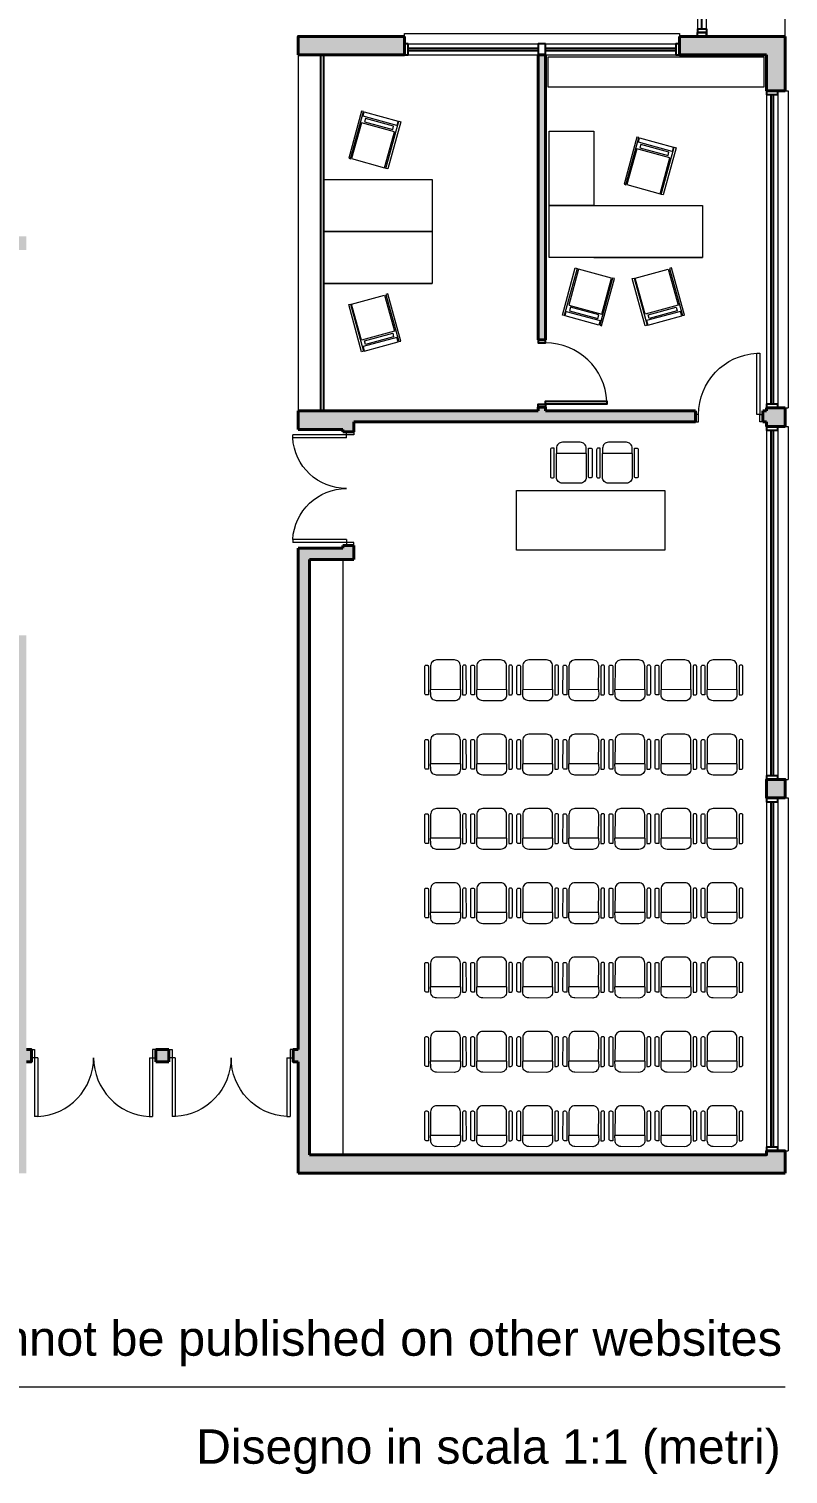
# Model space of a CAD drawing. Header units: millimetres. Extents: x 360.3 to 404.7, y 726.4 to 771.5.
# Drawn here: x 394.43 to 404.64, y 727.82 to 747.27 of the extents above; entities that cross this region are included whole.
import ezdxf

# ---------------------------------------------------------------- set-up
doc = ezdxf.new("R2010")
doc.units = ezdxf.units.MM
doc.linetypes.add('TRATTEGGIATA', pattern=[19.05, 12.7, -6.35])
doc.linetypes.add('TRATTEGGIATA2', pattern=[9.525, 6.35, -3.175])
for name, color, linetype, lineweight in [('ARREDI attrezzature - furniture', 175, 'Continuous', 9), ('MURATURA sezioni - section wall', 7, 'Continuous', 40), ('PORTE - doors', 252, 'Continuous', 5), ('PROIEZIONI - projections', 145, 'Continuous', 13), ('PROIEZIONI finissime - fine lines', 251, 'Continuous', 9), ('PROIEZIONI tratteggiate - dashed', 1, 'TRATTEGGIATA2', 9), ('SEZIONI medie - small section', 2, 'Continuous', 25), ('www.archweb.com - All rights reserved', 2, 'Continuous', 5)]:
    doc.layers.add(name, color=color, linetype=linetype, lineweight=lineweight)
doc.layers.add('MURATURE tratteggi - wall hatch', color=252, linetype='Continuous', lineweight=18, true_color=0x878787)
doc.layers.add('VETRATE sezioni - windows sections', color=150, linetype='Continuous')
doc.styles.add('AW', font='arial.ttf')

# ---------------------------------------------------------------- blocks, each defined once
blk = doc.blocks.new('Porta doppia ..R41')
at = {"layer": 'PORTE - doors', "color": 2}
for p, q in [((-1.49, -0.1), (-1.49, 0.724)), ((-1.45, 0), (-1.45, 0.724)), ((-0.08, 0), (-0.08, 0.724)), ((-0.04, -0.1), (-0.04, 0.724)), ((-1.45, 0), (-1.53, 0)), ((-0.08, 0), (0, 0)), ((-1.53, -0.1), (-1.49, -0.1)), ((0, -0.1), (-0.04, -0.1))]:
    blk.add_line(p, q, dxfattribs=at)
at = {"layer": 'PORTE - doors', "color": 2, "ltscale": 0.5}
for p, q in [((-1.45, 0.724), (-1.49, 0.724)), ((-0.08, 0.724), (-0.04, 0.724)), ((-1.53, -0.1), (-1.53, 0)), ((0, -0.1), (0, 0))]:
    blk.add_line(p, q, dxfattribs=at)
at = {"layer": 'PROIEZIONI - projections', "color": 251}
for centre, start, end in [((-1.489, 0), 359.976, 86.8925), ((-0.041, 0), 93.1075, 180.024)]:
    blk.add_arc(centre, 0.724, start, end, dxfattribs=at)
blk = doc.blocks.new('PMA_0.825')
at = {"layer": 'PORTE - doors', "color": 2, "linetype": 'ByBlock', "ltscale": 0.5}
for points in [[(0.04, 0.1), (0.08, 0.1), (0.08, 0.925), (0.04, 0.925)], [(0, 0), (0.04, 0), (0.04, 0.1), (0, 0.1)], [(0.905, 0), (0.865, 0), (0.865, 0.1), (0.905, 0.1)]]:
    blk.add_lwpolyline(points, close=True, dxfattribs=at)
at = {"layer": 'PROIEZIONI finissime - fine lines', "color": 251, "linetype": 'ByBlock'}
blk.add_arc((0.04, 0.1), 0.825, 0, 87.2209, dxfattribs=at)
blk = doc.blocks.new('Sedia - chair..R43')
blk.add_line((-0.266, -0.359), (0.128, -0.429))
for points in [[(-0.266, -0.359), (-0.211, -0.044, -0.414214), (-0.118, 0.021), (0.118, -0.021, -0.414214), (0.183, -0.114), (0.128, -0.429)], [(-0.308, -0.423), (-0.338, -0.418, -0.414214), (-0.354, -0.395), (-0.291, -0.04, -0.414214), (-0.268, -0.024), (-0.258, -0.026, -0.414214), (-0.242, -0.049), (-0.308, -0.423)], [(0.145, -0.503), (0.174, -0.508, 0.414214), (0.198, -0.492), (0.26, -0.137, 0.414214), (0.244, -0.114), (0.234, -0.112, 0.414214), (0.211, -0.129), (0.145, -0.503)], [(-0.266, -0.359), (-0.279, -0.428, 0.414214), (-0.214, -0.521), (0.023, -0.562, 0.414214), (0.115, -0.498), (0.128, -0.429)]]:
    blk.add_lwpolyline(points, format="xyb")

msp = doc.modelspace()

# ---------------------------------------------------------------- hatches: boundary and pattern name
at = {"layer": 'MURATURE tratteggi - wall hatch'}
h = msp.add_hatch(color=256, dxfattribs=at)
h.paths.add_polyline_path([(366.891, 766.216), (360.341, 766.216), (360.341, 765.916), (360.591, 765.916), (360.591, 765.966), (360.641, 765.966), (366.741, 765.967), (366.741, 757.957), (366.141, 757.957), (366.141, 757.767), (366.291, 757.767), (366.291, 757.807), (366.891, 757.807), (366.891, 765.21), (366.951, 765.21), (366.951, 765.36), (366.891, 765.36)])
h.paths.add_polyline_path([(374.68, 766.216), (368.541, 766.216), (368.541, 765.36), (368.481, 765.36), (368.481, 765.21), (368.541, 765.21), (368.541, 764.499), (368.641, 764.499), (368.641, 765.967), (370.509, 765.967), (370.509, 764.499), (370.609, 764.499), (370.609, 765.967), (374.386, 765.967), (374.386, 765.938), (374.68, 765.938)])
h.paths.add_polyline_path([(374.68, 764.238), (374.386, 764.238), (374.386, 763.49), (374.386, 763.49), (372.417, 763.49), (372.417, 761.359), (370.609, 761.359), (370.609, 763.34), (371.656, 763.34), (371.656, 763.38), (370.836, 763.38), (370.836, 763.45), (371.656, 763.45), (371.656, 763.49), (371.432, 763.49), (370.609, 763.49), (370.609, 763.594), (370.509, 763.594), (370.509, 761.359), (368.641, 761.359), (368.641, 763.34), (369.689, 763.34), (369.689, 763.38), (368.869, 763.38), (368.869, 763.45), (369.689, 763.45), (369.689, 763.49), (369.465, 763.49), (368.641, 763.49), (368.641, 763.594), (368.541, 763.594), (368.541, 759.024), (368.641, 759.024), (368.641, 759.128), (369.689, 759.128), (369.689, 759.168), (368.869, 759.168), (368.869, 759.238), (369.689, 759.238), (369.689, 759.278), (368.641, 759.278), (368.641, 760.916), (368.784, 760.916), (368.784, 761.259), (370.509, 761.259), (370.509, 759.024), (370.609, 759.024), (370.609, 759.128), (371.656, 759.128), (371.656, 759.168), (370.836, 759.168), (370.836, 759.238), (371.656, 759.238), (371.656, 759.278), (370.609, 759.278), (370.609, 761.259), (372.417, 761.259), (372.417, 759.128), (372.517, 759.128), (372.517, 763.39), (374.386, 763.39), (374.386, 762.838), (374.68, 762.839)])
h.paths.add_polyline_path([(374.68, 761.139), (374.386, 761.138), (374.386, 757.84), (374.68, 757.84)])
h.paths.add_polyline_path([(368.784, 756.501), (374.386, 756.501), (374.386, 756.462), (374.68, 756.462), (374.68, 756.685), (374.386, 756.685), (374.386, 756.651), (373.517, 756.651), (373.517, 757.795), (373.417, 757.795), (373.417, 756.651), (372.547, 756.651), (372.547, 757.795), (372.447, 757.795), (372.447, 756.651), (371.578, 756.651), (371.578, 757.795), (371.478, 757.795), (371.478, 756.651), (370.609, 756.651), (370.609, 758.119), (370.509, 758.119), (370.509, 756.651), (368.641, 756.651), (368.641, 758.119), (368.541, 758.119), (368.541, 755.916), (368.784, 755.916)])
h.paths.add_polyline_path([(366.891, 756.207), (366.291, 756.207), (366.291, 756.237), (366.141, 756.237), (366.141, 756.107), (361.546, 756.107), (361.546, 755.957), (363.563, 755.957), (363.563, 755.907), (363.663, 755.907), (363.663, 755.957), (366.891, 755.957)])
h.paths.add_polyline_path([(360.591, 761.166), (360.341, 761.166), (360.341, 760.916), (360.591, 760.916)], flags=17)
h.paths.add_polyline_path([(360.591, 756.166), (360.341, 756.166), (360.341, 755.916), (360.591, 755.916), (360.591, 755.957), (360.641, 755.957), (360.641, 756.107), (360.591, 756.107)])
h.paths.add_polyline_path([(371.37, 752.966), (368.541, 752.966), (368.541, 750.967), (370.195, 750.967), (370.195, 751.167), (368.791, 751.167), (368.791, 752.766), (371.22, 752.766), (371.22, 751.167), (371.095, 751.167), (371.095, 750.967), (371.22, 750.967), (371.22, 748.916), (374.68, 748.916), (374.68, 751.167), (374.386, 751.167), (374.386, 749.166), (371.37, 749.166)])
h.paths.add_polyline_path([(363.663, 755.002), (363.563, 755.002), (363.563, 751.166), (363.663, 751.166)])
h.paths.add_polyline_path([(361.763, 751.166), (360.591, 751.166), (360.591, 751.651), (360.341, 751.651), (360.341, 750.917), (361.763, 750.917)])
h.paths.add_polyline_path([(361.763, 747.166), (360.341, 747.166), (360.341, 746.431), (360.591, 746.431), (360.591, 746.916), (361.763, 746.916)])
h.paths.add_polyline_path([(366.891, 747.166), (365.463, 747.166), (365.463, 746.916), (366.891, 746.916)])
h.paths.add_polyline_path([(366.891, 751.167), (365.463, 751.167), (365.463, 750.917), (366.891, 750.917)])
h.paths.add_polyline_path([(374.68, 754.216), (374.386, 754.216), (374.386, 752.816), (374.68, 752.816)])
h.paths.add_polyline_path([(366.891, 742.126), (363.663, 742.126), (363.663, 742.175), (363.563, 742.175), (363.563, 742.126), (361.546, 742.126), (361.546, 741.976), (366.141, 741.976), (366.141, 741.845), (366.291, 741.845), (366.291, 741.876), (366.891, 741.876)])
h.paths.add_polyline_path([(360.641, 742.126), (360.591, 742.126), (360.591, 742.166), (360.341, 742.166), (360.341, 741.916), (360.591, 741.916), (360.591, 741.976), (360.641, 741.976)])
h.paths.add_polyline_path([(363.663, 746.916), (363.563, 746.916), (363.563, 743.08), (363.663, 743.08)])
h.paths.add_polyline_path([(374.68, 744.474), (370.546, 744.474), (370.546, 744.29), (374.386, 744.29), (374.386, 742.166), (374.613, 742.166), (374.613, 741.943), (374.386, 741.943), (374.386, 739.786), (371.946, 739.786), (371.946, 739.106), (371.842, 739.106), (371.842, 738.981), (374.386, 738.981), (374.386, 736.944), (374.68, 736.944)])
h.paths.add_polyline_path([(372.046, 739.686), (374.386, 739.686), (374.386, 739.106), (372.046, 739.106)], flags=16)
h.paths.add_polyline_path([(374.613, 742.166), (374.386, 742.166), (374.386, 741.943), (374.613, 741.943)], flags=17)
h.paths.add_polyline_path([(374.386, 742.099), (371.946, 742.099), (371.946, 741.999), (374.386, 741.999)], flags=17)
h.paths.add_polyline_path([(376.531, 737.601), (376.131, 737.601), (376.131, 737.201), (376.531, 737.201)])
h.paths.add_polyline_path([(374.597, 735.244), (374.386, 735.244), (374.386, 733.844), (374.597, 733.844)], flags=17)
h.paths.add_polyline_path([(370.78, 738.981), (370.835, 738.981), (370.835, 739.106), (370.546, 739.106), (370.546, 733.53), (370.481, 733.53), (370.481, 733.366), (370.546, 733.366), (370.546, 731.866), (374.68, 731.866), (374.68, 732.144), (374.386, 732.144), (374.386, 732.116), (370.78, 732.116)])
h.paths.add_polyline_path([(368.806, 733.53), (368.631, 733.53), (368.631, 733.366), (368.806, 733.366)])
h.paths.add_polyline_path([(366.891, 740.276), (366.291, 740.276), (366.291, 740.315), (366.141, 740.315), (366.141, 740.126), (366.741, 740.126), (366.741, 732.116), (360.591, 732.116), (360.591, 732.166), (360.341, 732.166), (360.341, 731.866), (366.891, 731.866), (366.891, 733.366), (366.957, 733.366), (366.957, 733.53), (366.891, 733.53)])
h.paths.add_polyline_path([(360.591, 737.166), (360.341, 737.166), (360.341, 736.916), (360.591, 736.916)], flags=17)
h.paths.add_polyline_path([(382.672, 737.601), (382.272, 737.601), (382.272, 737.201), (382.672, 737.201)])
h.paths.add_polyline_path([(388.813, 737.601), (388.413, 737.601), (388.413, 737.201), (388.813, 737.201)])
h.paths.add_polyline_path([(390.558, 738.981), (393.103, 738.981), (393.103, 739.106), (392.998, 739.106), (392.998, 739.786), (390.558, 739.786), (390.558, 741.943), (390.331, 741.943), (390.331, 742.166), (390.558, 742.166), (390.558, 744.29), (394.398, 744.29), (394.398, 744.474), (390.264, 744.474), (390.264, 736.944), (390.558, 736.944)])
h.paths.add_polyline_path([(390.558, 739.106), (390.558, 739.686), (392.898, 739.686), (392.898, 739.106)], flags=16)
h.paths.add_polyline_path([(390.558, 742.166), (390.331, 742.166), (390.331, 741.943), (390.558, 741.943)], flags=17)
h.paths.add_polyline_path([(392.998, 742.099), (390.558, 742.099), (390.558, 741.999), (392.998, 741.999)], flags=17)
h.paths.add_polyline_path([(390.558, 735.244), (390.347, 735.244), (390.347, 733.844), (390.558, 733.844)], flags=17)
h.paths.add_polyline_path([(394.398, 739.106), (394.109, 739.106), (394.109, 738.981), (394.164, 738.981), (394.164, 732.116), (390.558, 732.116), (390.558, 732.144), (390.264, 732.144), (390.264, 731.866), (394.398, 731.866), (394.398, 733.366), (394.464, 733.366), (394.464, 733.53), (394.398, 733.53)])
h.paths.add_polyline_path([(396.313, 733.53), (396.138, 733.53), (396.138, 733.366), (396.313, 733.366)])
h.paths.add_polyline_path([(398.203, 740.126), (398.803, 740.126), (398.803, 740.315), (398.653, 740.315), (398.653, 740.276), (398.053, 740.276), (398.053, 733.53), (397.987, 733.53), (397.987, 733.366), (398.053, 733.366), (398.053, 731.866), (404.603, 731.866), (404.603, 732.166), (404.353, 732.166), (404.353, 732.116), (404.303, 732.116), (398.203, 732.116)])
h.paths.add_polyline_path([(404.603, 737.166), (404.353, 737.166), (404.353, 736.916), (404.603, 736.916)], flags=17)
h.paths.add_polyline_path([(404.603, 742.166), (404.353, 742.166), (404.353, 742.126), (404.303, 742.126), (404.303, 741.976), (404.353, 741.976), (404.353, 741.916), (404.603, 741.916)])
h.paths.add_polyline_path([(403.398, 742.126), (401.381, 742.126), (401.381, 742.175), (401.281, 742.175), (401.281, 742.126), (398.053, 742.126), (398.053, 741.876), (398.653, 741.876), (398.653, 741.845), (398.803, 741.845), (398.803, 741.976), (403.398, 741.976)])
h.paths.add_polyline_path([(404.603, 747.166), (403.181, 747.166), (403.181, 746.916), (404.353, 746.916), (404.353, 746.431), (404.603, 746.431)])
h.paths.add_polyline_path([(401.381, 746.916), (401.281, 746.916), (401.281, 743.08), (401.381, 743.08)])
h.paths.add_polyline_path([(399.481, 747.166), (398.053, 747.166), (398.053, 746.916), (399.481, 746.916)])
h.paths.add_polyline_path([(399.481, 751.167), (398.053, 751.167), (398.053, 750.917), (399.481, 750.917)])
h.paths.add_polyline_path([(401.381, 755.002), (401.281, 755.002), (401.281, 751.166), (401.381, 751.166)])
h.paths.add_polyline_path([(404.603, 751.651), (404.353, 751.651), (404.353, 751.166), (403.181, 751.166), (403.181, 750.917), (404.603, 750.917)])
h.paths.add_polyline_path([(396.403, 752.966), (393.574, 752.966), (393.574, 749.166), (390.558, 749.166), (390.558, 751.167), (390.264, 751.167), (390.264, 748.916), (390.264, 748.916), (390.264, 748.916), (393.724, 748.916), (393.724, 750.967), (393.849, 750.967), (393.849, 751.167), (393.724, 751.167), (393.724, 752.766), (396.153, 752.766), (396.153, 751.167), (394.749, 751.167), (394.749, 750.967), (396.403, 750.967)])
h.paths.add_polyline_path([(390.558, 754.216), (390.264, 754.216), (390.264, 752.816), (390.558, 752.816)])
h.paths.add_polyline_path([(403.398, 756.107), (398.803, 756.107), (398.803, 756.237), (398.653, 756.237), (398.653, 756.207), (398.053, 756.207), (398.053, 755.957), (401.281, 755.957), (401.281, 755.907), (401.381, 755.907), (401.381, 755.957), (403.398, 755.957)])
h.paths.add_polyline_path([(404.603, 756.166), (404.353, 756.166), (404.353, 756.107), (404.303, 756.107), (404.303, 755.957), (404.353, 755.957), (404.353, 755.916), (404.603, 755.916)])
h.paths.add_polyline_path([(404.603, 761.166), (404.353, 761.166), (404.353, 760.916), (404.603, 760.916)], flags=17)
h.paths.add_polyline_path([(398.803, 757.957), (398.203, 757.957), (398.203, 765.967), (404.303, 765.967), (404.353, 765.966), (404.353, 765.916), (404.603, 765.916), (404.603, 766.216), (398.053, 766.216), (398.053, 765.36), (397.993, 765.36), (397.993, 765.21), (398.053, 765.21), (398.053, 757.807), (398.203, 757.807), (398.653, 757.807), (398.653, 757.767), (398.803, 757.767)])
h.paths.add_polyline_path([(396.403, 758.119), (396.303, 758.119), (396.303, 756.651), (394.436, 756.651), (394.436, 758.119), (394.336, 758.119), (394.336, 756.651), (393.466, 756.651), (393.466, 757.795), (393.366, 757.795), (393.366, 756.651), (392.497, 756.651), (392.497, 757.795), (392.397, 757.795), (392.397, 756.651), (391.527, 756.651), (391.527, 757.795), (391.427, 757.795), (391.427, 756.651), (390.558, 756.651), (390.558, 756.685), (390.264, 756.685), (390.264, 756.462), (390.558, 756.462), (390.558, 756.501), (396.16, 756.501), (396.16, 755.916), (396.403, 755.916)])
h.paths.add_polyline_path([(396.403, 763.594), (396.303, 763.594), (396.303, 763.49), (395.483, 763.49), (395.256, 763.49), (395.256, 763.45), (396.076, 763.45), (396.076, 763.38), (395.256, 763.38), (395.256, 763.34), (396.303, 763.34), (396.303, 761.359), (394.436, 761.359), (394.436, 763.594), (394.336, 763.594), (394.336, 763.49), (393.516, 763.49), (393.288, 763.49), (393.288, 763.45), (394.108, 763.45), (394.108, 763.38), (393.288, 763.38), (393.288, 763.34), (394.336, 763.34), (394.336, 761.359), (392.527, 761.359), (392.527, 763.49), (390.558, 763.49), (390.558, 764.238), (390.264, 764.238), (390.264, 762.839), (390.558, 762.838), (390.558, 763.39), (392.427, 763.39), (392.427, 759.128), (392.527, 759.128), (392.527, 761.259), (394.336, 761.259), (394.336, 759.278), (393.288, 759.278), (393.288, 759.238), (394.108, 759.238), (394.108, 759.168), (393.288, 759.168), (393.288, 759.128), (394.336, 759.128), (394.336, 759.024), (394.436, 759.024), (394.436, 761.259), (396.16, 761.259), (396.16, 760.916), (396.303, 760.916), (396.303, 759.278), (395.256, 759.278), (395.256, 759.238), (396.076, 759.238), (396.076, 759.168), (395.256, 759.168), (395.256, 759.128), (396.303, 759.128), (396.303, 759.024), (396.403, 759.024)])
h.paths.add_polyline_path([(390.558, 761.138), (390.264, 761.139), (390.264, 757.84), (390.558, 757.84), (390.558, 757.84)])
h.paths.add_polyline_path([(396.403, 766.216), (390.264, 766.216), (390.264, 765.938), (390.558, 765.938), (390.558, 765.967), (394.336, 765.967), (394.336, 764.499), (394.436, 764.499), (394.436, 765.967), (396.303, 765.967), (396.303, 764.499), (396.403, 764.499), (396.403, 765.21), (396.463, 765.21), (396.463, 765.36), (396.403, 765.36)])

# ---------------------------------------------------------------- linework, layer by layer
at = {"layer": 'ARREDI attrezzature - furniture', "ltscale": 0.18}
msp.add_line((398.053, 746.916), (398.053, 742.126), dxfattribs=at)
at = {"layer": 'ARREDI attrezzature - furniture'}
msp.add_line((398.653, 740.126), (398.653, 732.116), dxfattribs=at)
for points in [[(404.323, 746.886), (401.411, 746.886), (401.411, 746.486), (404.323, 746.486)], [(398.931, 746.153), (398.905, 746.161), (398.732, 745.525), (398.758, 745.518)], [(399.397, 746.026), (399.381, 745.967), (398.925, 746.091), (398.941, 746.151)], [(398.959, 746.062), (398.946, 746.014), (399.324, 745.911), (399.337, 745.958)], [(398.904, 746.003), (398.772, 745.52), (399.216, 745.398), (399.349, 745.882)], [(399.433, 746.016), (399.259, 745.381), (399.233, 745.388), (399.407, 746.024)], [(402.028, 745.891), (402.028, 744.891), (401.428, 744.891), (401.428, 745.891)], [(402.635, 745.804), (402.609, 745.811), (402.436, 745.176), (402.462, 745.169)], [(403.101, 745.676), (403.085, 745.617), (402.629, 745.742), (402.645, 745.801)], [(402.663, 745.712), (402.65, 745.665), (403.028, 745.561), (403.041, 745.609)], [(403.137, 745.667), (402.963, 745.031), (402.937, 745.039), (403.111, 745.674)], [(402.608, 745.653), (402.476, 745.17), (402.92, 745.048), (403.053, 745.532)], [(401.607, 743.415), (401.781, 744.05), (401.807, 744.043), (401.633, 743.408)], [(402.136, 743.428), (402.268, 743.912), (401.824, 744.033), (401.692, 743.549)], [(402.109, 743.278), (402.135, 743.271), (402.309, 743.906), (402.283, 743.913)], [(402.747, 743.278), (402.721, 743.271), (402.547, 743.906), (402.573, 743.913)], [(402.72, 743.428), (402.587, 743.912), (403.032, 744.033), (403.164, 743.549)], [(403.248, 743.415), (403.075, 744.05), (403.049, 744.043), (403.222, 743.408)], [(398.931, 742.928), (398.905, 742.921), (398.732, 743.556), (398.758, 743.563)], [(398.904, 743.078), (398.772, 743.562), (399.216, 743.683), (399.349, 743.199)], [(399.433, 743.065), (399.259, 743.7), (399.233, 743.693), (399.407, 743.058)], [(402.082, 743.37), (402.095, 743.417), (401.716, 743.521), (401.703, 743.473)], [(402.774, 743.37), (402.761, 743.417), (403.139, 743.521), (403.152, 743.473)], [(401.643, 743.405), (401.659, 743.465), (402.115, 743.34), (402.099, 743.281)], [(403.213, 743.405), (403.196, 743.465), (402.74, 743.34), (402.757, 743.281)], [(398.959, 743.02), (398.946, 743.067), (399.324, 743.171), (399.337, 743.123)], [(399.397, 743.055), (399.381, 743.115), (398.925, 742.99), (398.941, 742.931)], [(402.987, 741.054), (402.987, 740.249), (400.989, 740.249), (400.989, 741.054)]]:
    msp.add_lwpolyline(points, close=True, dxfattribs=at)
for points in [[(398.393, 744.541), (399.857, 744.541), (398.393, 744.541), (398.393, 745.241), (399.857, 745.241), (399.857, 744.541)], [(402.028, 744.191), (403.492, 744.191), (401.428, 744.191), (401.428, 744.891), (403.492, 744.891), (403.492, 744.191)], [(398.393, 743.841), (399.857, 743.841), (398.393, 743.841), (398.393, 744.541), (399.857, 744.541), (399.857, 743.841)]]:
    msp.add_lwpolyline(points, dxfattribs=at)
at = {"layer": 'MURATURA sezioni - section wall'}
for p, q in [((399.481, 746.916), (399.481, 747.166)), ((403.181, 747.166), (404.603, 747.166)), ((403.181, 746.916), (403.181, 747.166)), ((404.603, 746.431), (404.603, 747.166)), ((398.053, 746.916), (399.481, 746.916)), ((401.281, 743.08), (401.281, 746.916)), ((401.281, 746.916), (401.381, 746.916)), ((401.381, 746.916), (401.381, 743.08)), ((403.181, 746.916), (404.353, 746.916)), ((404.353, 746.431), (404.353, 746.916)), ((404.353, 746.431), (404.603, 746.431)), ((401.281, 743.08), (401.381, 743.08)), ((401.281, 742.175), (401.281, 742.126)), ((401.381, 742.175), (401.381, 742.125)), ((404.603, 742.166), (404.353, 742.166)), ((404.353, 742.126), (404.353, 742.166)), ((404.603, 742.166), (404.603, 741.916)), ((398.053, 742.126), (401.281, 742.126)), ((398.053, 742.126), (398.053, 741.876)), ((403.398, 741.976), (398.803, 741.976)), ((398.803, 741.976), (398.803, 741.845, 0)), ((401.381, 742.126), (403.398, 742.126)), ((403.398, 742.126), (403.398, 741.976)), ((404.303, 742.126), (404.303, 741.976)), ((404.303, 742.126), (404.353, 742.126)), ((404.303, 741.976), (404.353, 741.976)), ((404.353, 741.916), (404.353, 741.976)), ((398.653, 741.876), (398.053, 741.876)), ((398.653, 741.845, 0), (398.653, 741.876)), ((398.803, 741.845, 0), (398.653, 741.845, 0)), ((404.603, 741.916), (404.353, 741.916)), ((398.053, 740.276), (398.653, 740.276)), ((398.053, 740.276), (398.053, 733.53)), ((398.803, 740.315, 0), (398.653, 740.315, 0)), ((398.653, 740.315, 0), (398.653, 740.276, 0)), ((398.803, 740.126, 0), (398.803, 740.315, 0)), ((398.203, 740.126), (398.203, 732.116)), ((398.203, 740.126), (398.803, 740.126)), ((404.603, 737.166), (404.353, 737.166)), ((404.603, 736.916), (404.353, 736.916)), ((396.138, 733.53), (396.138, 733.366)), ((396.138, 733.53), (396.313, 733.53)), ((396.138, 733.53), (396.138, 733.366)), ((396.313, 733.53), (396.313, 733.366)), ((396.313, 733.53), (396.313, 733.366)), ((396.138, 733.366), (396.313, 733.366)), ((396.204, 733.366), (396.204, 733.366)), ((396.247, 733.366), (396.247, 733.366)), ((398.053, 733.366), (398.053, 731.866)), ((398.203, 732.116), (404.303, 732.116)), ((404.603, 732.166), (404.353, 732.166)), ((398.053, 731.866), (404.603, 731.866))]:
    msp.add_line(p, q, dxfattribs=at)
at = {"layer": 'MURATURA sezioni - section wall', "ltscale": 0.18}
msp.add_line((401.381, 742.175), (401.281, 742.175), dxfattribs=at)
at = {"layer": 'MURATURA sezioni - section wall'}
for points in [[(399.481, 747.166), (398.053, 747.166), (398.053, 746.916)], [(404.603, 736.916), (404.353, 736.916), (404.353, 737.166), (404.603, 737.166), (404.603, 736.916)], [(394.398, 733.53), (394.464, 733.53), (394.464, 733.366), (394.398, 733.366)], [(398.053, 733.53), (397.987, 733.53), (397.987, 733.366), (398.053, 733.366)], [(404.303, 732.116), (404.353, 732.116), (404.353, 732.166), (404.603, 732.166), (404.603, 731.866)]]:
    msp.add_lwpolyline(points, dxfattribs=at)
at = {"layer": 'PROIEZIONI finissime - fine lines', "ltscale": 0.18}
for p, q in [((403.425, 748.291), (403.425, 747.266)), ((403.545, 747.166), (403.545, 748.291)), ((399.531, 747.066), (401.281, 747.066)), ((401.381, 747.066), (403.131, 747.066)), ((399.531, 746.916), (401.281, 746.916)), ((401.381, 746.916), (403.131, 746.916)), ((404.353, 746.381), (404.353, 742.216)), ((404.503, 746.381), (404.503, 742.216)), ((404.603, 746.431), (404.643, 746.431)), ((404.643, 746.431), (404.643, 742.166)), ((404.603, 742.166), (404.643, 742.166)), ((404.353, 741.866), (404.353, 737.216)), ((404.503, 741.866), (404.503, 737.216)), ((404.603, 741.916), (404.643, 741.916)), ((404.643, 741.916), (404.643, 737.166)), ((404.603, 737.166), (404.643, 737.166)), ((404.603, 736.916), (404.643, 736.916)), ((404.643, 736.916), (404.643, 732.166)), ((404.353, 736.866), (404.353, 732.216)), ((404.503, 736.866), (404.503, 732.216)), ((404.603, 732.166), (404.643, 732.166))]:
    msp.add_line(p, q, dxfattribs=at)
at = {"layer": 'PROIEZIONI finissime - fine lines'}
for p, q in [((399.481, 747.166), (399.481, 747.206)), ((399.481, 747.206), (403.181, 747.206)), ((403.181, 747.206), (403.181, 747.166))]:
    msp.add_line(p, q, dxfattribs=at)
at = {"layer": 'PROIEZIONI finissime - fine lines', "linetype": 'ByBlock'}
msp.add_arc((401.381, 742.215), 0.825, 2.7791, 90, dxfattribs=at)
at = {"layer": 'PROIEZIONI tratteggiate - dashed', "linetype": 'TRATTEGGIATA', "ltscale": 0.02}
msp.add_line((404.603, 747.166), (404.603, 750.917), dxfattribs=at)
at = {"layer": 'SEZIONI medie - small section', "ltscale": 0.18}
for p, q in [((403.425, 747.266), (403.545, 747.266)), ((403.425, 747.266), (403.425, 747.216)), ((403.425, 747.216), (403.545, 747.216)), ((403.545, 747.216), (403.425, 747.216)), ((403.425, 747.166), (403.425, 747.216)), ((403.545, 747.266), (403.545, 747.166)), ((403.545, 747.166), (403.425, 747.166))]:
    msp.add_line(p, q, dxfattribs=at)
at = {"layer": 'SEZIONI medie - small section'}
for points in [[(399.531, 747.066), (399.481, 747.066), (399.481, 746.916), (399.531, 746.916)], [(401.381, 747.066), (401.281, 747.066), (401.281, 746.916), (401.381, 746.916)], [(403.181, 747.066), (403.131, 747.066), (403.131, 746.916), (403.181, 746.916)], [(404.503, 746.431), (404.353, 746.431), (404.353, 746.381), (404.503, 746.381)], [(404.503, 742.216), (404.353, 742.216), (404.353, 742.166), (404.503, 742.166)], [(404.503, 741.916), (404.353, 741.916), (404.353, 741.866), (404.503, 741.866)], [(404.503, 737.216), (404.353, 737.216), (404.353, 737.166), (404.503, 737.166)], [(404.503, 736.916), (404.353, 736.916), (404.353, 736.866), (404.503, 736.866)], [(404.503, 732.216), (404.353, 732.216), (404.353, 732.166), (404.503, 732.166)]]:
    msp.add_lwpolyline(points, close=True, dxfattribs=at)
at = {"layer": 'SEZIONI medie - small section', "linetype": 'ByBlock', "ltscale": 0.5}
for points in [[(401.281, 743.08), (401.281, 743.04), (401.381, 743.04), (401.381, 743.08)], [(401.281, 742.175), (401.281, 742.215), (401.381, 742.215), (401.381, 742.175)], [(401.381, 742.215), (401.381, 742.255), (402.206, 742.255), (402.206, 742.215)]]:
    msp.add_lwpolyline(points, close=True, dxfattribs=at)
at = {"layer": 'VETRATE sezioni - windows sections', "ltscale": 0.18}
for p, q in [((403.48, 748.291), (403.48, 747.266)), ((403.545, 747.166), (403.545, 747.216)), ((398.353, 746.916), (398.353, 742.126)), ((398.393, 746.916), (398.393, 742.126)), ((399.531, 747.006), (401.281, 747.006)), ((399.531, 746.976), (401.281, 746.976)), ((401.381, 747.006), (403.131, 747.006)), ((401.381, 746.976), (403.131, 746.976)), ((404.413, 746.381), (404.413, 742.216)), ((404.443, 746.381), (404.443, 742.216)), ((404.413, 741.866), (404.413, 737.216)), ((404.443, 741.866), (404.443, 737.216)), ((404.413, 736.866), (404.413, 732.216)), ((404.443, 736.866), (404.443, 732.216))]:
    msp.add_line(p, q, dxfattribs=at)
at = {"layer": 'www.archweb.com - All rights reserved', "color": 253}
msp.add_line((360.341, 728.992), (404.603, 728.992), dxfattribs=at)

# ---------------------------------------------------------------- block references
at = {"layer": 'ARREDI attrezzature - furniture', "rotation": 190.0000000000034}
for p in [(401.727, 741.153), (402.347, 741.153)]:
    msp.add_blockref('Sedia - chair..R43', p, dxfattribs=at)
at = {"layer": 'ARREDI attrezzature - furniture', "xscale": -1, "rotation": 349.9999999999964}
for p in [(400.035, 738.774), (400.655, 738.774), (401.275, 738.774), (401.895, 738.774), (402.515, 738.774), (403.135, 738.774), (403.755, 738.774), (400.035, 737.774), (400.655, 737.774), (401.275, 737.774), (401.895, 737.774), (402.515, 737.774), (403.135, 737.774), (403.755, 737.774), (400.035, 736.774), (400.655, 736.774), (401.275, 736.774), (401.895, 736.774), (402.515, 736.774), (403.135, 736.774), (403.755, 736.774), (400.035, 735.774), (400.655, 735.774), (401.275, 735.774), (401.895, 735.774), (402.515, 735.774), (403.135, 735.774), (403.755, 735.774), (400.035, 734.774), (400.655, 734.774), (401.275, 734.774), (401.895, 734.774), (402.515, 734.774), (403.135, 734.774), (403.755, 734.774), (400.035, 733.774), (400.655, 733.774), (401.275, 733.774), (401.895, 733.774), (402.515, 733.774), (403.135, 733.774), (403.755, 733.774), (400.035, 732.774), (400.655, 732.774), (401.275, 732.774), (401.895, 732.774), (402.515, 732.774), (403.135, 732.774), (403.755, 732.774)]:
    msp.add_blockref('Sedia - chair..R43', p, dxfattribs=at)
at = {"layer": 'PORTE - doors', "xscale": -1}
msp.add_blockref('PMA_0.825', (404.303, 741.976), dxfattribs=at)
at = {"layer": 'PORTE - doors', "xscale": -1, "rotation": 90}
msp.add_blockref('Porta doppia ..R41', (398.703, 740.315), dxfattribs=at)
at = {"layer": 'PORTE - doors', "yscale": 1.094320879626139, "rotation": 180}
for p, xscale, zscale in [((394.464, 733.42), 1.094320879626139, 1.094320879626139), ((397.987, 733.42), -1.094320879626139, 1.094320879626144)]:
    msp.add_blockref('Porta doppia ..R41', p, dxfattribs=dict(at, xscale=xscale, zscale=zscale))

# ---------------------------------------------------------------- texts
at = {"layer": 'www.archweb.com - All rights reserved', "color": 1, "style": 'AW'}
msp.add_text('The contents of this file cannot be published on other websites', height=0.46914, dxfattribs=at).set_placement((386.456, 729.41))
at = {"layer": 'www.archweb.com - All rights reserved', "color": 251, "style": 'AW'}
msp.add_text('Disegno in scala 1:1 (metri)', height=0.46246, dxfattribs=at).set_placement((396.681, 727.957))

doc.saveas('drawing.dxf')
